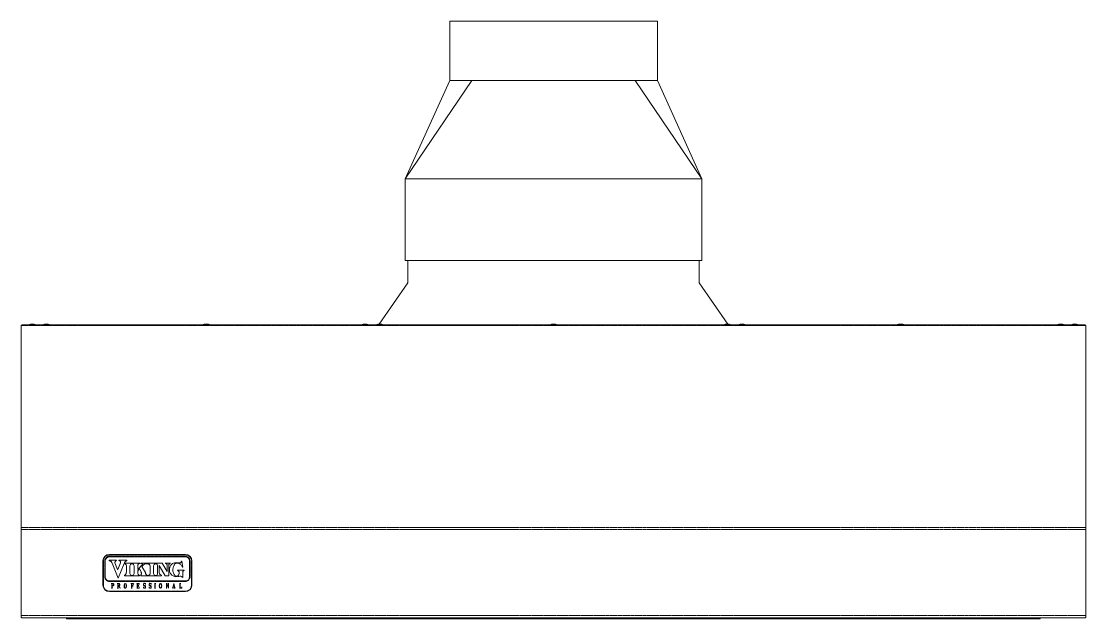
# Model space of a CAD drawing. Header units: millimetres. Extents: x 46989 to 543236, y 252623 to 526638.
# Drawn here: x 421213 to 447823, y 491020 to 505953 of the extents above; entities that cross this region are included whole.
import ezdxf

# ---------------------------------------------------------------- set-up
doc = ezdxf.new("R2010")
doc.units = ezdxf.units.MM
doc.linetypes.add('PHANTOM', pattern=[20, 10, -2, 2, -2, 2, -2])

msp = doc.modelspace()

# ---------------------------------------------------------------- linework, layer by layer
at = {"color": 7, "lineweight": 13, "ltscale": 0.01875}
for p, q in [((432478, 505953), (431922, 505953)), ((437114, 505953), (436558, 505953)), ((430878, 499973), (430878, 499416)), ((438157, 499973), (438157, 499416))]:
    msp.add_line(p, q, dxfattribs=at)
at = {"color": 7, "lineweight": 13, "ltscale": 0.03937}
for p, q in [((431922, 504469), (431922, 505953)), ((436558, 505953), (432478, 505953)), ((437114, 504469), (437114, 505953)), ((430809, 502013), (432478, 504469)), ((431922, 504469), (430809, 502013)), ((436558, 504469), (432480, 504469)), ((438227, 502013), (436558, 504469)), ((437114, 504469), (438227, 502013)), ((430809, 499973), (430809, 502013)), ((430809, 502013), (438227, 502013)), ((438227, 499973), (438227, 502013)), ((430809, 499973), (438227, 499973)), ((430878, 499416), (430161, 498385)), ((438157, 499416), (438874, 498385)), ((421213, 498351), (421213, 493301)), ((447799, 498364), (421236, 498364)), ((447823, 493301), (447823, 498351)), ((447823, 493272), (447823, 498303)), ((421213, 493252), (421213, 491100)), ((447823, 493252), (447823, 491100)), ((447823, 493252), (447823, 491100)), ((425316, 492624), (423414, 492624)), ((423414, 492566), (425316, 492566)), ((423252, 492463), (423252, 491859)), ((425478, 491859), (425478, 492463)), ((425316, 491964), (423414, 491964)), ((423414, 491697), (425316, 491697)), ((447803, 491039), (421233, 491039)), ((446688, 491020), (422347, 491020))]:
    msp.add_line(p, q, dxfattribs=at)
at = {"color": 7, "lineweight": 13, "ltscale": 0.000159496}
msp.add_line((431922, 504469), (431926, 504469), dxfattribs=at)
at = {"color": 7, "lineweight": 13, "ltscale": 0.000485398}
msp.add_line((431926, 504469), (431941, 504469), dxfattribs=at)
at = {"color": 7, "lineweight": 13, "ltscale": 0.00099885}
msp.add_line((431941, 504469), (431971, 504469), dxfattribs=at)
at = {"color": 7, "lineweight": 13, "ltscale": 1.89233e-06}
msp.add_line((431941, 504469), (431941, 504469), dxfattribs=at)
at = {"color": 7, "lineweight": 13, "ltscale": 0.001763}
msp.add_line((431971, 504469), (432023, 504469), dxfattribs=at)
at = {"color": 7, "lineweight": 13, "ltscale": 6.99862e-06}
msp.add_line((431971, 504469), (431971, 504469), dxfattribs=at)
at = {"color": 7, "lineweight": 13, "ltscale": 1.80222e-05}
msp.add_line((432023, 504469), (432024, 504469), dxfattribs=at)
at = {"color": 7, "lineweight": 13, "ltscale": 0.002855}
msp.add_line((432024, 504469), (432108, 504469), dxfattribs=at)
at = {"color": 7, "lineweight": 13, "ltscale": 3.22597e-05}
msp.add_line((432108, 504469), (432109, 504469), dxfattribs=at)
at = {"color": 7, "lineweight": 13, "ltscale": 0.004362}
msp.add_line((432109, 504469), (432239, 504469), dxfattribs=at)
at = {"color": 7, "lineweight": 13, "ltscale": 3.69455e-05}
msp.add_line((432239, 504469), (432240, 504469), dxfattribs=at)
at = {"color": 7, "lineweight": 13, "ltscale": 0.005851}
msp.add_line((432240, 504469), (432413, 504469), dxfattribs=at)
at = {"color": 7, "lineweight": 13, "ltscale": 1.42676e-05}
msp.add_line((432413, 504469), (432414, 504469), dxfattribs=at)
at = {"color": 7, "lineweight": 13, "ltscale": 0.001679}
msp.add_line((432414, 504469), (432464, 504469), dxfattribs=at)
at = {"color": 7, "lineweight": 13, "ltscale": 0.000344314}
msp.add_line((432464, 504469), (432474, 504469), dxfattribs=at)
at = {"color": 7, "lineweight": 13, "ltscale": 0.000137629}
msp.add_line((432474, 504469), (432478, 504469), dxfattribs=at)
at = {"color": 7, "lineweight": 13, "ltscale": 5.65296e-05}
msp.add_line((432480, 504469), (432478, 504469), dxfattribs=at)
at = {"color": 7, "lineweight": 13, "ltscale": 0.006165}
msp.add_line((436558, 504469), (436741, 504469), dxfattribs=at)
at = {"color": 7, "lineweight": 13, "ltscale": 3.34312e-05}
msp.add_line((436741, 504469), (436742, 504469), dxfattribs=at)
at = {"color": 7, "lineweight": 13, "ltscale": 0.005163}
msp.add_line((436742, 504469), (436895, 504469), dxfattribs=at)
at = {"color": 7, "lineweight": 13, "ltscale": 3.59843e-05}
msp.add_line((436895, 504469), (436896, 504469), dxfattribs=at)
at = {"color": 7, "lineweight": 13, "ltscale": 0.003955}
msp.add_line((436896, 504469), (437013, 504469), dxfattribs=at)
at = {"color": 7, "lineweight": 13, "ltscale": 1.77819e-05}
msp.add_line((437013, 504469), (437014, 504469), dxfattribs=at)
at = {"color": 7, "lineweight": 13, "ltscale": 0.002512}
msp.add_line((437014, 504469), (437088, 504469), dxfattribs=at)
at = {"color": 7, "lineweight": 13, "ltscale": 0.000657089}
msp.add_line((437088, 504469), (437108, 504469), dxfattribs=at)
at = {"color": 7, "lineweight": 13, "ltscale": 2.82348e-06}
msp.add_line((437088, 504469), (437088, 504469), dxfattribs=at)
at = {"color": 7, "lineweight": 13, "ltscale": 0.000158475}
msp.add_line((437108, 504469), (437113, 504469), dxfattribs=at)
at = {"color": 7, "lineweight": 13, "ltscale": 4.87801e-05}
msp.add_line((437113, 504469), (437114, 504469), dxfattribs=at)
at = {"color": 7, "linetype": 'PHANTOM', "lineweight": 13, "ltscale": 0.03937}
for p, q in [((447823, 498351), (421213, 498351)), ((447823, 493301), (421213, 493301)), ((447823, 493252), (421213, 493252)), ((425316, 492612), (423414, 492612)), ((423414, 492578), (425316, 492578)), ((423264, 492463), (423264, 491859)), ((425466, 491859), (425466, 492463)), ((425316, 491952), (423414, 491952)), ((423414, 491709), (425316, 491709)), ((447823, 491100), (421213, 491100)), ((446688, 491020), (422347, 491020))]:
    msp.add_line(p, q, dxfattribs=at)
at = {"color": 7, "lineweight": 13, "ltscale": 0.012685}
for p, q in [((421273, 498364), (421650, 498364)), ((447762, 498364), (447386, 498364))]:
    msp.add_line(p, q, dxfattribs=at)
at = {"color": 7, "lineweight": 13, "ltscale": 0.000915287}
for p, q in [((421677, 498364), (421650, 498364)), ((447386, 498364), (447358, 498364))]:
    msp.add_line(p, q, dxfattribs=at)
at = {"color": 7, "lineweight": 13, "ltscale": 0.003125}
for p, q in [((421746, 498364), (421838, 498364)), ((425739, 498364), (425832, 498364)), ((430082, 498364), (430175, 498364)), ((434425, 498364), (434518, 498364)), ((438768, 498364), (438861, 498364)), ((443111, 498364), (443203, 498364)), ((447104, 498364), (447197, 498364))]:
    msp.add_line(p, q, dxfattribs=at)
at = {"color": 7, "lineweight": 13, "ltscale": 0.002742}
for p, q in [((421838, 498364), (421920, 498364)), ((425832, 498364), (425913, 498364)), ((430175, 498364), (430256, 498364)), ((434518, 498364), (434599, 498364)), ((438861, 498364), (438942, 498364)), ((443203, 498364), (443285, 498364)), ((447197, 498364), (447278, 498364))]:
    msp.add_line(p, q, dxfattribs=at)
at = {"color": 7, "lineweight": 13, "ltscale": 0.000382551}
for p, q in [((421920, 498364), (421931, 498364)), ((425913, 498364), (425925, 498364)), ((430256, 498364), (430267, 498364)), ((434599, 498364), (434610, 498364)), ((438942, 498364), (438953, 498364)), ((443285, 498364), (443296, 498364)), ((447278, 498364), (447290, 498364))]:
    msp.add_line(p, q, dxfattribs=at)
at = {"color": 7, "lineweight": 13, "ltscale": 0.000203583}
msp.add_line((425844, 498386), (425838, 498386), dxfattribs=at)
at = {"color": 7, "lineweight": 13, "ltscale": 0.000203373}
msp.add_line((443192, 498386), (443198, 498386), dxfattribs=at)
at = {"color": 7, "lineweight": 13, "ltscale": 0.001637}
for p, q in [((421213, 493301), (421213, 493252)), ((447823, 493301), (447823, 493252))]:
    msp.add_line(p, q, dxfattribs=at)
at = {"color": 7, "lineweight": 13, "ltscale": 0.000678851}
msp.add_line((447823, 493252), (447823, 493272), dxfattribs=at)
at = {"color": 7, "linetype": 'PHANTOM', "lineweight": 13, "ltscale": 0.000400003}
for p, q in [((423414, 492624), (423414, 492612)), ((423414, 492566), (423414, 492578)), ((425316, 492624), (425316, 492612)), ((425316, 492566), (425316, 492578)), ((423252, 492463), (423264, 492463)), ((423310, 492463), (423298, 492463)), ((425420, 492463), (425432, 492463)), ((425478, 492463), (425466, 492463)), ((423310, 492068), (423298, 492068)), ((425420, 492068), (425432, 492068)), ((423252, 491859), (423264, 491859)), ((423414, 491964), (423414, 491952)), ((425316, 491964), (425316, 491952)), ((425478, 491859), (425466, 491859))]:
    msp.add_line(p, q, dxfattribs=at)
at = {"color": 7, "linetype": 'PHANTOM', "lineweight": 13, "ltscale": 0.0133}
for p, q in [((423298, 492068), (423298, 492463)), ((425432, 492463), (425432, 492068))]:
    msp.add_line(p, q, dxfattribs=at)
at = {"color": 7, "lineweight": 13, "ltscale": 0.0133}
for p, q in [((423310, 492068), (423310, 492463)), ((425420, 492463), (425420, 492068))]:
    msp.add_line(p, q, dxfattribs=at)
at = {"color": 7, "lineweight": 13, "ltscale": 0.005825}
msp.add_line((423589, 492481), (423416, 492481), dxfattribs=at)
at = {"color": 7, "lineweight": 13, "ltscale": 0.013706}
msp.add_line((423484, 492412), (423633, 492034), dxfattribs=at)
at = {"color": 7, "lineweight": 13, "ltscale": 0.006163}
msp.add_line((423619, 492248), (423552, 492418), dxfattribs=at)
at = {"color": 7, "lineweight": 13, "ltscale": 0.006083}
msp.add_line((423695, 492415), (423626, 492249), dxfattribs=at)
at = {"color": 7, "lineweight": 13, "ltscale": 0.013346}
msp.add_line((423633, 492034), (423785, 492400), dxfattribs=at)
at = {"color": 7, "lineweight": 13, "ltscale": 0.006375}
for p, q in [((423846, 492481), (423657, 492481)), ((423927, 492152), (423927, 492341)), ((424031, 492341), (424031, 492152)), ((424431, 492341), (424431, 492152)), ((424518, 492152), (424518, 492341)), ((424622, 492341), (424622, 492152)), ((424663, 492159), (424663, 492348))]:
    msp.add_line(p, q, dxfattribs=at)
at = {"color": 7, "lineweight": 13, "ltscale": 0.000676458}
msp.add_line((423789, 492409), (423796, 492428), dxfattribs=at)
at = {"color": 7, "lineweight": 13, "ltscale": 0.01295}
msp.add_line((424173, 492409), (423789, 492409), dxfattribs=at)
at = {"color": 7, "lineweight": 13, "ltscale": 0.005425}
for p, q in [((423839, 492349), (423839, 492188)), ((424858, 492358), (424858, 492197)), ((425283, 492235), (425122, 492235))]:
    msp.add_line(p, q, dxfattribs=at)
at = {"color": 7, "lineweight": 13, "ltscale": 0.005764}
msp.add_line((424243, 492373), (424123, 492251), dxfattribs=at)
at = {"color": 7, "lineweight": 13, "ltscale": 0.003575}
msp.add_line((424123, 492251), (424123, 492357), dxfattribs=at)
at = {"color": 7, "lineweight": 13, "ltscale": 0.01795}
msp.add_line((424737, 492409), (424204, 492409), dxfattribs=at)
at = {"color": 7, "lineweight": 13, "ltscale": 0.002144}
for p, q in [((424227, 492325), (424272, 492370)), ((424123, 492218), (424167, 492264))]:
    msp.add_line(p, q, dxfattribs=at)
at = {"color": 7, "lineweight": 13, "ltscale": 0.005955}
msp.add_line((424315, 492171), (424227, 492325), dxfattribs=at)
at = {"color": 7, "lineweight": 13, "ltscale": 0.009824}
msp.add_line((424663, 492348), (424808, 492095), dxfattribs=at)
at = {"color": 7, "lineweight": 13, "ltscale": 0.008265}
msp.add_line((424858, 492197), (424737, 492409), dxfattribs=at)
at = {"color": 7, "lineweight": 13, "ltscale": 0.00385}
for p, q in [((424934, 492409), (424820, 492409)), ((424889, 491782), (424889, 491897))]:
    msp.add_line(p, q, dxfattribs=at)
at = {"color": 7, "lineweight": 13, "ltscale": 0.00875}
msp.add_line((424898, 492095), (424898, 492355), dxfattribs=at)
at = {"color": 7, "lineweight": 13, "ltscale": 0.004913}
msp.add_line((425251, 492310), (425229, 492454), dxfattribs=at)
at = {"color": 7, "lineweight": 13, "ltscale": 0.0124}
msp.add_line((423796, 492095), (424164, 492095), dxfattribs=at)
at = {"color": 7, "lineweight": 13, "ltscale": 0.002425}
msp.add_line((424123, 492147), (424123, 492218), dxfattribs=at)
at = {"color": 7, "lineweight": 13, "ltscale": 0.002833}
msp.add_line((424167, 492264), (424209, 492191), dxfattribs=at)
at = {"color": 7, "lineweight": 13, "ltscale": 0.0172}
msp.add_line((424200, 492095), (424710, 492095), dxfattribs=at)
at = {"color": 7, "lineweight": 13, "ltscale": 0.003025}
msp.add_line((424808, 492095), (424898, 492095), dxfattribs=at)
at = {"color": 7, "lineweight": 13, "ltscale": 0.004225}
msp.add_line((425251, 492067), (425251, 492192), dxfattribs=at)
at = {"color": 7, "lineweight": 13, "ltscale": 0.001575}
for p, q in [((423508, 491901), (423462, 491901)), ((423482, 491799), (423482, 491845)), ((423658, 491903), (423611, 491903)), ((423631, 491800), (423631, 491846))]:
    msp.add_line(p, q, dxfattribs=at)
at = {"color": 7, "lineweight": 13, "ltscale": 0.000373687}
for p, q in [((423462, 491901), (423471, 491896)), ((423496, 491782), (423486, 491788))]:
    msp.add_line(p, q, dxfattribs=at)
at = {"color": 7, "lineweight": 13, "ltscale": 0.000239805}
msp.add_line((423471, 491786), (423465, 491782), dxfattribs=at)
at = {"color": 7, "lineweight": 13, "ltscale": 0.001025}
for p, q in [((423465, 491782), (423496, 491782)), ((423956, 491782), (423987, 491782)), ((424573, 491902), (424542, 491902)), ((424542, 491782), (424572, 491782)), ((425199, 491902), (425168, 491902))]:
    msp.add_line(p, q, dxfattribs=at)
at = {"color": 7, "lineweight": 13, "ltscale": 0.000394405}
msp.add_line((423471, 491896), (423475, 491885), dxfattribs=at)
at = {"color": 7, "lineweight": 13, "ltscale": 0.000439766}
msp.add_line((423475, 491799), (423471, 491786), dxfattribs=at)
at = {"color": 7, "lineweight": 13, "ltscale": 0.0029}
msp.add_line((423475, 491885), (423475, 491799), dxfattribs=at)
at = {"color": 7, "lineweight": 13, "ltscale": 0.00043975}
msp.add_line((423482, 491886), (423486, 491898), dxfattribs=at)
at = {"color": 7, "lineweight": 13, "ltscale": 0.001325}
msp.add_line((423482, 491846), (423482, 491886), dxfattribs=at)
at = {"color": 7, "lineweight": 13, "ltscale": 0.000899998}
msp.add_line((423509, 491846), (423482, 491846), dxfattribs=at)
at = {"color": 7, "lineweight": 13, "ltscale": 0.000975001}
for p, q in [((423482, 491845), (423511, 491845)), ((424016, 491872), (424016, 491901)), ((424160, 491871), (424160, 491900))]:
    msp.add_line(p, q, dxfattribs=at)
at = {"color": 7, "lineweight": 13, "ltscale": 0.000394389}
msp.add_line((423486, 491788), (423482, 491799), dxfattribs=at)
at = {"color": 7, "lineweight": 13, "ltscale": 0.000258735}
msp.add_line((423486, 491898), (423493, 491900), dxfattribs=at)
at = {"color": 7, "lineweight": 13, "ltscale": 0.000499996}
for p, q in [((423493, 491900), (423508, 491900)), ((423643, 491901), (423658, 491901))]:
    msp.add_line(p, q, dxfattribs=at)
at = {"color": 7, "lineweight": 13, "ltscale": 0.000538667}
msp.add_line((423522, 491894), (423508, 491901), dxfattribs=at)
at = {"color": 7, "lineweight": 13, "ltscale": 0.000427568}
msp.add_line((423508, 491900), (423519, 491893), dxfattribs=at)
at = {"color": 7, "lineweight": 13, "ltscale": 0.000328716}
msp.add_line((423517, 491851), (423509, 491846), dxfattribs=at)
at = {"color": 7, "lineweight": 13, "ltscale": 0.000454488}
msp.add_line((423511, 491845), (423523, 491853), dxfattribs=at)
at = {"color": 7, "lineweight": 13, "ltscale": 0.000436215}
for p, q in [((423521, 491864), (423517, 491851)), ((423525, 491856), (423528, 491868))]:
    msp.add_line(p, q, dxfattribs=at)
at = {"color": 7, "lineweight": 13, "ltscale": 0.000271451}
msp.add_line((423519, 491893), (423521, 491885), dxfattribs=at)
at = {"color": 7, "lineweight": 13, "ltscale": 0.000724995}
msp.add_line((423521, 491885), (423521, 491864), dxfattribs=at)
at = {"color": 7, "lineweight": 13, "ltscale": 0.00015997}
msp.add_line((423525, 491890), (423522, 491894), dxfattribs=at)
at = {"color": 7, "lineweight": 13, "ltscale": 0.000118606}
msp.add_line((423523, 491853), (423525, 491856), dxfattribs=at)
at = {"color": 7, "lineweight": 13, "ltscale": 0.000373567}
msp.add_line((423528, 491879), (423525, 491890), dxfattribs=at)
at = {"color": 7, "lineweight": 13, "ltscale": 0.000374997}
msp.add_line((423528, 491868), (423528, 491879), dxfattribs=at)
at = {"color": 7, "lineweight": 13, "ltscale": 0.00035758}
for p, q in [((423611, 491903), (423620, 491898)), ((423645, 491782), (423636, 491787))]:
    msp.add_line(p, q, dxfattribs=at)
at = {"color": 7, "lineweight": 13, "ltscale": 0.000280417}
msp.add_line((423621, 491785), (423613, 491782), dxfattribs=at)
at = {"color": 7, "lineweight": 13, "ltscale": 0.001075}
msp.add_line((423613, 491782), (423645, 491782), dxfattribs=at)
at = {"color": 7, "lineweight": 13, "ltscale": 0.00044081}
for p, q in [((423620, 491898), (423625, 491886)), ((423636, 491787), (423631, 491800))]:
    msp.add_line(p, q, dxfattribs=at)
at = {"color": 7, "lineweight": 13, "ltscale": 0.000448277}
msp.add_line((423625, 491798), (423621, 491785), dxfattribs=at)
at = {"color": 7, "lineweight": 13, "ltscale": 0.00295}
msp.add_line((423625, 491886), (423625, 491798), dxfattribs=at)
at = {"color": 7, "lineweight": 13, "ltscale": 0.000474212}
msp.add_line((423631, 491885), (423635, 491898), dxfattribs=at)
at = {"color": 7, "lineweight": 13, "ltscale": 0.001275}
msp.add_line((423631, 491847), (423631, 491885), dxfattribs=at)
at = {"color": 7, "lineweight": 13, "ltscale": 0.000850017}
msp.add_line((423657, 491847), (423631, 491847), dxfattribs=at)
at = {"color": 7, "lineweight": 13, "ltscale": 0.000500026}
msp.add_line((423631, 491846), (423646, 491846), dxfattribs=at)
at = {"color": 7, "lineweight": 13, "ltscale": 0.00028042}
msp.add_line((423635, 491898), (423643, 491901), dxfattribs=at)
at = {"color": 7, "lineweight": 13, "ltscale": 0.000335257}
msp.add_line((423646, 491846), (423654, 491840), dxfattribs=at)
at = {"color": 7, "lineweight": 13, "ltscale": 0.000349991}
msp.add_line((423649, 491846), (423659, 491846), dxfattribs=at)
at = {"color": 7, "lineweight": 13, "ltscale": 0.000268838}
msp.add_line((423656, 491843), (423649, 491846), dxfattribs=at)
at = {"color": 7, "lineweight": 13, "ltscale": 0.002066}
msp.add_line((423675, 491782), (423654, 491840), dxfattribs=at)
at = {"color": 7, "lineweight": 13, "ltscale": 0.001754}
msp.add_line((423656, 491843), (423673, 491794), dxfattribs=at)
at = {"color": 7, "lineweight": 13, "ltscale": 0.000374357}
msp.add_line((423667, 491851), (423657, 491847), dxfattribs=at)
at = {"color": 7, "lineweight": 13, "ltscale": 0.000481872}
msp.add_line((423670, 491896), (423658, 491903), dxfattribs=at)
at = {"color": 7, "lineweight": 13, "ltscale": 0.000335286}
msp.add_line((423658, 491901), (423666, 491895), dxfattribs=at)
at = {"color": 7, "lineweight": 13, "ltscale": 0.000423922}
msp.add_line((423659, 491846), (423671, 491850), dxfattribs=at)
at = {"color": 7, "lineweight": 13, "ltscale": 0.000423908}
msp.add_line((423666, 491895), (423670, 491883), dxfattribs=at)
at = {"color": 7, "lineweight": 13, "ltscale": 0.000363928}
msp.add_line((423670, 491861), (423667, 491851), dxfattribs=at)
at = {"color": 7, "lineweight": 13, "ltscale": 0.000708588}
msp.add_line((423670, 491896), (423677, 491876), dxfattribs=at)
at = {"color": 7, "lineweight": 13, "ltscale": 0.000750001}
msp.add_line((423670, 491883), (423670, 491861), dxfattribs=at)
at = {"color": 7, "lineweight": 13, "ltscale": 0.000188033}
for p, q in [((423671, 491850), (423675, 491855)), ((423682, 491798), (423679, 491794))]:
    msp.add_line(p, q, dxfattribs=at)
at = {"color": 7, "lineweight": 13, "ltscale": 0.000174995}
msp.add_line((423679, 491794), (423673, 491794), dxfattribs=at)
at = {"color": 7, "lineweight": 13, "ltscale": 0.000363921}
for p, q in [((423675, 491855), (423677, 491865)), ((423679, 491782), (423682, 491793))]:
    msp.add_line(p, q, dxfattribs=at)
at = {"color": 7, "lineweight": 13, "ltscale": 0.000150005}
msp.add_line((423675, 491782), (423679, 491782), dxfattribs=at)
at = {"color": 7, "lineweight": 13, "ltscale": 0.000375004}
for p, q in [((423677, 491865), (423677, 491876)), ((424269, 491878), (424269, 491889)), ((424411, 491878), (424411, 491889))]:
    msp.add_line(p, q, dxfattribs=at)
at = {"color": 7, "lineweight": 13, "ltscale": 0.000175003}
for p, q in [((423682, 491793), (423682, 491798)), ((425047, 491794), (425047, 491788))]:
    msp.add_line(p, q, dxfattribs=at)
at = {"color": 7, "lineweight": 13, "ltscale": 0.000700578}
for p, q in [((423784, 491869), (423781, 491848)), ((423835, 491827), (423831, 491807)), ((423839, 491813), (423843, 491833)), ((424665, 491869), (424662, 491848)), ((424670, 491855), (424674, 491875)), ((424716, 491827), (424712, 491807)), ((424720, 491813), (424724, 491834))]:
    msp.add_line(p, q, dxfattribs=at)
at = {"color": 7, "lineweight": 13, "ltscale": 0.000625002}
msp.add_line((423781, 491848), (423781, 491830), dxfattribs=at)
at = {"color": 7, "lineweight": 13, "ltscale": 0.000610274}
msp.add_line((423781, 491830), (423783, 491812), dxfattribs=at)
at = {"color": 7, "lineweight": 13, "ltscale": 0.000467961}
for p, q in [((423783, 491812), (423788, 491799)), ((423840, 491870), (423835, 491883)), ((424665, 491812), (424670, 491799)), ((424721, 491870), (424716, 491883))]:
    msp.add_line(p, q, dxfattribs=at)
at = {"color": 7, "lineweight": 13, "ltscale": 0.000512089}
for p, q in [((423790, 491883), (423784, 491869)), ((423813, 491783), (423799, 491789)), ((423811, 491898), (423825, 491893)), ((423833, 491799), (423839, 491813)), ((424671, 491883), (424665, 491869)), ((424715, 491799), (424720, 491813))]:
    msp.add_line(p, q, dxfattribs=at)
at = {"color": 7, "lineweight": 13, "ltscale": 0.000354091}
for p, q in [((423788, 491799), (423794, 491790)), ((424670, 491799), (424675, 491790))]:
    msp.add_line(p, q, dxfattribs=at)
at = {"color": 7, "lineweight": 13, "ltscale": 0.000700573}
msp.add_line((423789, 491854), (423792, 491875), dxfattribs=at)
at = {"color": 7, "lineweight": 13, "ltscale": 0.000875}
for p, q in [((423789, 491828), (423789, 491854)), ((423835, 491853), (423835, 491827)), ((424670, 491829), (424670, 491855)), ((424716, 491853), (424716, 491827))]:
    msp.add_line(p, q, dxfattribs=at)
at = {"color": 7, "lineweight": 13, "ltscale": 0.000807013}
msp.add_line((423792, 491805), (423789, 491828), dxfattribs=at)
at = {"color": 7, "lineweight": 13, "ltscale": 0.000452109}
for p, q in [((423797, 491894), (423790, 491883)), ((423826, 491788), (423833, 491799)), ((424679, 491894), (424671, 491883)), ((424707, 491788), (424715, 491799))]:
    msp.add_line(p, q, dxfattribs=at)
at = {"color": 7, "lineweight": 13, "ltscale": 0.000701287}
msp.add_line((423792, 491875), (423800, 491894), dxfattribs=at)
at = {"color": 7, "lineweight": 13, "ltscale": 0.000573176}
for p, q in [((423799, 491789), (423792, 491805)), ((423825, 491893), (423831, 491877))]:
    msp.add_line(p, q, dxfattribs=at)
at = {"color": 7, "lineweight": 13, "ltscale": 0.000672608}
for p, q in [((423794, 491790), (423813, 491782)), ((424675, 491790), (424694, 491783))]:
    msp.add_line(p, q, dxfattribs=at)
at = {"color": 7, "lineweight": 13, "ltscale": 0.000484149}
for p, q in [((423811, 491899), (423797, 491894)), ((423813, 491782), (423826, 491788)), ((424692, 491899), (424679, 491894)), ((424694, 491783), (424707, 491788))]:
    msp.add_line(p, q, dxfattribs=at)
at = {"color": 7, "lineweight": 13, "ltscale": 0.000379573}
for p, q in [((423800, 491894), (423811, 491898)), ((423823, 491787), (423813, 491783)), ((424681, 491894), (424692, 491899)), ((424704, 491788), (424694, 491784))]:
    msp.add_line(p, q, dxfattribs=at)
at = {"color": 7, "lineweight": 13, "ltscale": 0.000672611}
for p, q in [((423829, 491892), (423811, 491899)), ((424710, 491892), (424692, 491899))]:
    msp.add_line(p, q, dxfattribs=at)
at = {"color": 7, "lineweight": 13, "ltscale": 0.000701293}
for p, q in [((423831, 491807), (423823, 491787)), ((424674, 491875), (424681, 491894)), ((424712, 491807), (424704, 491788))]:
    msp.add_line(p, q, dxfattribs=at)
at = {"color": 7, "lineweight": 13, "ltscale": 0.000354085}
for p, q in [((423835, 491883), (423829, 491892)), ((424716, 491883), (424710, 491892))]:
    msp.add_line(p, q, dxfattribs=at)
at = {"color": 7, "lineweight": 13, "ltscale": 0.000807011}
msp.add_line((423831, 491877), (423835, 491853), dxfattribs=at)
at = {"color": 7, "lineweight": 13, "ltscale": 0.000610281}
for p, q in [((423843, 491852), (423840, 491870)), ((424662, 491830), (424665, 491812)), ((424724, 491852), (424721, 491870))]:
    msp.add_line(p, q, dxfattribs=at)
at = {"color": 7, "lineweight": 13, "ltscale": 0.000624995}
for p, q in [((423843, 491833), (423843, 491852)), ((424662, 491848), (424662, 491830)), ((424724, 491834), (424724, 491852))]:
    msp.add_line(p, q, dxfattribs=at)
at = {"color": 7, "lineweight": 13, "ltscale": 0.000341955}
msp.add_line((423955, 491901), (423964, 491896), dxfattribs=at)
at = {"color": 7, "lineweight": 13, "ltscale": 0.002075}
for p, q in [((424016, 491901), (423955, 491901)), ((424160, 491900), (424099, 491900)), ((424099, 491782), (424160, 491782))]:
    msp.add_line(p, q, dxfattribs=at)
at = {"color": 7, "lineweight": 13, "ltscale": 0.000275838}
for p, q in [((423964, 491786), (423956, 491782)), ((423978, 491897), (423985, 491900))]:
    msp.add_line(p, q, dxfattribs=at)
at = {"color": 7, "lineweight": 13, "ltscale": 0.000421617}
for p, q in [((423964, 491896), (423967, 491884)), ((423978, 491787), (423975, 491800))]:
    msp.add_line(p, q, dxfattribs=at)
at = {"color": 7, "lineweight": 13, "ltscale": 0.000434749}
msp.add_line((423967, 491799), (423964, 491786), dxfattribs=at)
at = {"color": 7, "lineweight": 13, "ltscale": 0.002875}
for p, q in [((423967, 491884), (423967, 491799)), ((424111, 491884), (424111, 491798)), ((424553, 491885), (424553, 491800)), ((424561, 491799), (424561, 491884)), ((425179, 491886), (425179, 491800)), ((425188, 491799), (425188, 491884))]:
    msp.add_line(p, q, dxfattribs=at)
at = {"color": 7, "lineweight": 13, "ltscale": 0.000408975}
msp.add_line((423975, 491885), (423978, 491897), dxfattribs=at)
at = {"color": 7, "lineweight": 13, "ltscale": 0.00135}
for p, q in [((423975, 491845), (423975, 491885)), ((424119, 491844), (424119, 491884))]:
    msp.add_line(p, q, dxfattribs=at)
at = {"color": 7, "lineweight": 13, "ltscale": 0.000274989}
for p, q in [((423983, 491845), (423975, 491845)), ((423975, 491844), (423983, 491844))]:
    msp.add_line(p, q, dxfattribs=at)
at = {"color": 7, "lineweight": 13, "ltscale": 0.0015}
for p, q in [((423975, 491800), (423975, 491844)), ((423998, 491822), (423998, 491866)), ((424119, 491799), (424119, 491843)), ((424142, 491821), (424142, 491866))]:
    msp.add_line(p, q, dxfattribs=at)
at = {"color": 7, "lineweight": 13, "ltscale": 0.000341951}
msp.add_line((423987, 491782), (423978, 491787), dxfattribs=at)
at = {"color": 7, "lineweight": 13, "ltscale": 0.000413571}
msp.add_line((423994, 491850), (423983, 491845), dxfattribs=at)
at = {"color": 7, "lineweight": 13, "ltscale": 0.000376976}
msp.add_line((423983, 491844), (423993, 491840), dxfattribs=at)
at = {"color": 7, "lineweight": 13, "ltscale": 0.000375012}
for p, q in [((423985, 491900), (423996, 491900)), ((424141, 491783), (424130, 491783)), ((424296, 491904), (424285, 491904)), ((424286, 491902), (424297, 491902)), ((424299, 491785), (424288, 491785)), ((424441, 491785), (424430, 491785)), ((424430, 491782), (424441, 491782))]:
    msp.add_line(p, q, dxfattribs=at)
at = {"color": 7, "lineweight": 13, "ltscale": 0.000627195}
msp.add_line((423993, 491840), (423998, 491822), dxfattribs=at)
at = {"color": 7, "lineweight": 13, "ltscale": 0.000550094}
msp.add_line((423998, 491866), (423994, 491850), dxfattribs=at)
at = {"color": 7, "lineweight": 13, "ltscale": 0.000591964}
msp.add_line((423996, 491900), (424012, 491892), dxfattribs=at)
at = {"color": 7, "lineweight": 13, "ltscale": 0.000683108}
msp.add_line((424012, 491892), (424016, 491872), dxfattribs=at)
at = {"color": 7, "lineweight": 13, "ltscale": 0.000342898}
msp.add_line((424099, 491900), (424108, 491895), dxfattribs=at)
at = {"color": 7, "lineweight": 13, "ltscale": 0.00034836}
msp.add_line((424108, 491787), (424099, 491782), dxfattribs=at)
at = {"color": 7, "lineweight": 13, "ltscale": 0.000408466}
msp.add_line((424108, 491895), (424111, 491884), dxfattribs=at)
at = {"color": 7, "lineweight": 13, "ltscale": 0.000383434}
msp.add_line((424111, 491798), (424108, 491787), dxfattribs=at)
at = {"color": 7, "lineweight": 13, "ltscale": 0.000370117}
msp.add_line((424119, 491884), (424121, 491895), dxfattribs=at)
at = {"color": 7, "lineweight": 13, "ltscale": 0.000249998}
for p, q in [((424126, 491844), (424119, 491844)), ((424119, 491843), (424126, 491843))]:
    msp.add_line(p, q, dxfattribs=at)
at = {"color": 7, "lineweight": 13, "ltscale": 0.000370219}
msp.add_line((424121, 491788), (424119, 491799), dxfattribs=at)
at = {"color": 7, "lineweight": 13, "ltscale": 0.000348387}
msp.add_line((424121, 491895), (424131, 491900), dxfattribs=at)
at = {"color": 7, "lineweight": 13, "ltscale": 0.000342872}
msp.add_line((424130, 491783), (424121, 491788), dxfattribs=at)
at = {"color": 7, "lineweight": 13, "ltscale": 0.000449059}
msp.add_line((424138, 491850), (424126, 491844), dxfattribs=at)
at = {"color": 7, "lineweight": 13, "ltscale": 0.000404017}
msp.add_line((424126, 491843), (424137, 491839), dxfattribs=at)
at = {"color": 7, "lineweight": 13, "ltscale": 0.000374982}
for p, q in [((424131, 491900), (424142, 491900)), ((424288, 491782), (424299, 491782)), ((424438, 491904), (424427, 491904)), ((424427, 491902), (424439, 491902))]:
    msp.add_line(p, q, dxfattribs=at)
at = {"color": 7, "lineweight": 13, "ltscale": 0.000612703}
msp.add_line((424137, 491839), (424142, 491821), dxfattribs=at)
at = {"color": 7, "lineweight": 13, "ltscale": 0.000532676}
msp.add_line((424142, 491866), (424138, 491850), dxfattribs=at)
at = {"color": 7, "lineweight": 13, "ltscale": 0.000602842}
msp.add_line((424157, 491792), (424141, 491783), dxfattribs=at)
at = {"color": 7, "lineweight": 13, "ltscale": 0.000516033}
msp.add_line((424142, 491900), (424155, 491892), dxfattribs=at)
at = {"color": 7, "lineweight": 13, "ltscale": 0.000722073}
msp.add_line((424155, 491892), (424160, 491871), dxfattribs=at)
at = {"color": 7, "lineweight": 13, "ltscale": 0.000844019}
msp.add_line((424160, 491817), (424157, 491792), dxfattribs=at)
at = {"color": 7, "lineweight": 13, "ltscale": 0.00115}
for p, q in [((424160, 491782), (424160, 491817)), ((424266, 491816), (424266, 491781)), ((424319, 491871), (424319, 491905)), ((424407, 491816), (424407, 491781)), ((424461, 491871), (424461, 491905)), ((425225, 491782), (425225, 491817))]:
    msp.add_line(p, q, dxfattribs=at)
at = {"color": 7, "lineweight": 13, "ltscale": 0.000418824}
for p, q in [((424273, 491897), (424266, 491886)), ((424415, 491897), (424407, 491886))]:
    msp.add_line(p, q, dxfattribs=at)
at = {"color": 7, "lineweight": 13, "ltscale": 0.000574998}
for p, q in [((424266, 491886), (424266, 491869)), ((424315, 491817), (424315, 491800)), ((424319, 491805), (424319, 491823)), ((424407, 491886), (424407, 491869)), ((424457, 491817), (424457, 491800)), ((424461, 491805), (424461, 491823))]:
    msp.add_line(p, q, dxfattribs=at)
at = {"color": 7, "lineweight": 13, "ltscale": 0.000360646}
for p, q in [((424266, 491869), (424269, 491859)), ((424319, 491823), (424316, 491833)), ((424407, 491869), (424410, 491859)), ((424454, 491828), (424457, 491817)), ((424461, 491823), (424458, 491833))]:
    msp.add_line(p, q, dxfattribs=at)
at = {"color": 7, "lineweight": 13, "ltscale": 0.000540966}
for p, q in [((424270, 491800), (424266, 491816)), ((424315, 491886), (424319, 491871)), ((424412, 491800), (424407, 491816)), ((424456, 491886), (424461, 491871))]:
    msp.add_line(p, q, dxfattribs=at)
at = {"color": 7, "lineweight": 13, "ltscale": 0.000594714}
for p, q in [((424266, 491781), (424270, 491798)), ((424319, 491905), (424314, 491888))]:
    msp.add_line(p, q, dxfattribs=at)
at = {"color": 7, "lineweight": 13, "ltscale": 0.00015573}
msp.add_line((424269, 491889), (424271, 491893), dxfattribs=at)
at = {"color": 7, "lineweight": 13, "ltscale": 0.000360639}
for p, q in [((424272, 491867), (424269, 491878)), ((424414, 491867), (424411, 491878))]:
    msp.add_line(p, q, dxfattribs=at)
at = {"color": 7, "lineweight": 13, "ltscale": 0.000490025}
for p, q in [((424269, 491859), (424279, 491849)), ((424410, 491859), (424421, 491849))]:
    msp.add_line(p, q, dxfattribs=at)
at = {"color": 7, "lineweight": 13, "ltscale": 0.000398817}
for p, q in [((424276, 491790), (424270, 491800)), ((424418, 491790), (424412, 491800))]:
    msp.add_line(p, q, dxfattribs=at)
at = {"color": 7, "lineweight": 13, "ltscale": 0.000421013}
for p, q in [((424270, 491798), (424277, 491788)), ((424314, 491888), (424308, 491899)), ((424412, 491798), (424418, 491788)), ((424456, 491888), (424450, 491899))]:
    msp.add_line(p, q, dxfattribs=at)
at = {"color": 7, "lineweight": 13, "ltscale": 0.000570073}
for p, q in [((424271, 491893), (424286, 491902)), ((424413, 491893), (424427, 491902))]:
    msp.add_line(p, q, dxfattribs=at)
at = {"color": 7, "lineweight": 13, "ltscale": 0.000971811}
for p, q in [((424296, 491851), (424272, 491867)), ((424289, 491845), (424312, 491828)), ((424431, 491845), (424454, 491828))]:
    msp.add_line(p, q, dxfattribs=at)
at = {"color": 7, "lineweight": 13, "ltscale": 0.000487552}
for p, q in [((424285, 491904), (424273, 491897)), ((424427, 491904), (424415, 491897))]:
    msp.add_line(p, q, dxfattribs=at)
at = {"color": 7, "lineweight": 13, "ltscale": 0.000430035}
for p, q in [((424288, 491785), (424276, 491790)), ((424430, 491785), (424418, 491790))]:
    msp.add_line(p, q, dxfattribs=at)
at = {"color": 7, "lineweight": 13, "ltscale": 0.000430032}
for p, q in [((424277, 491788), (424288, 491782)), ((424308, 491899), (424296, 491904)), ((424297, 491902), (424308, 491897)), ((424418, 491788), (424430, 491782)), ((424450, 491899), (424438, 491904)), ((424439, 491902), (424450, 491897))]:
    msp.add_line(p, q, dxfattribs=at)
at = {"color": 7, "lineweight": 13, "ltscale": 0.000366299}
for p, q in [((424279, 491849), (424289, 491845)), ((424421, 491849), (424431, 491845))]:
    msp.add_line(p, q, dxfattribs=at)
at = {"color": 7, "lineweight": 13, "ltscale": 0.00012829}
msp.add_line((424299, 491849), (424296, 491851), dxfattribs=at)
at = {"color": 7, "lineweight": 13, "ltscale": 0.0007892}
msp.add_line((424316, 491833), (424299, 491849), dxfattribs=at)
at = {"color": 7, "lineweight": 13, "ltscale": 0.000360419}
msp.add_line((424308, 491790), (424299, 491785), dxfattribs=at)
at = {"color": 7, "lineweight": 13, "ltscale": 0.000268781}
msp.add_line((424299, 491782), (424306, 491787), dxfattribs=at)
at = {"color": 7, "lineweight": 13, "ltscale": 0.000381092}
msp.add_line((424306, 491787), (424314, 491795), dxfattribs=at)
at = {"color": 7, "lineweight": 13, "ltscale": 0.000398823}
msp.add_line((424308, 491897), (424315, 491886), dxfattribs=at)
at = {"color": 7, "lineweight": 13, "ltscale": 0.00041883}
for p, q in [((424315, 491800), (424308, 491790)), ((424457, 491800), (424450, 491790))]:
    msp.add_line(p, q, dxfattribs=at)
at = {"color": 7, "lineweight": 13, "ltscale": 0.000360654}
msp.add_line((424312, 491828), (424315, 491817), dxfattribs=at)
at = {"color": 7, "lineweight": 13, "ltscale": 0.000398434}
for p, q in [((424314, 491795), (424319, 491805)), ((424456, 491795), (424461, 491805))]:
    msp.add_line(p, q, dxfattribs=at)
at = {"color": 7, "lineweight": 13, "ltscale": 0.000594706}
msp.add_line((424407, 491781), (424412, 491798), dxfattribs=at)
at = {"color": 7, "lineweight": 13, "ltscale": 0.000155742}
msp.add_line((424411, 491889), (424413, 491893), dxfattribs=at)
at = {"color": 7, "lineweight": 13, "ltscale": 0.000971835}
msp.add_line((424437, 491851), (424414, 491867), dxfattribs=at)
at = {"color": 7, "lineweight": 13, "ltscale": 0.000128263}
msp.add_line((424441, 491849), (424437, 491851), dxfattribs=at)
at = {"color": 7, "lineweight": 13, "ltscale": 0.000789221}
msp.add_line((424458, 491833), (424441, 491849), dxfattribs=at)
at = {"color": 7, "lineweight": 13, "ltscale": 0.000360394}
msp.add_line((424450, 491790), (424441, 491785), dxfattribs=at)
at = {"color": 7, "lineweight": 13, "ltscale": 0.000268755}
msp.add_line((424441, 491782), (424448, 491787), dxfattribs=at)
at = {"color": 7, "lineweight": 13, "ltscale": 0.000381112}
msp.add_line((424448, 491787), (424456, 491795), dxfattribs=at)
at = {"color": 7, "lineweight": 13, "ltscale": 0.000398839}
msp.add_line((424450, 491897), (424456, 491886), dxfattribs=at)
at = {"color": 7, "lineweight": 13, "ltscale": 0.000594721}
msp.add_line((424461, 491905), (424456, 491888), dxfattribs=at)
at = {"color": 7, "lineweight": 13, "ltscale": 0.000314637}
msp.add_line((424542, 491902), (424550, 491897), dxfattribs=at)
at = {"color": 7, "lineweight": 13, "ltscale": 0.000333426}
for p, q in [((424550, 491787), (424542, 491782)), ((424564, 491897), (424573, 491902))]:
    msp.add_line(p, q, dxfattribs=at)
at = {"color": 7, "lineweight": 13, "ltscale": 0.000422168}
msp.add_line((424550, 491897), (424553, 491885), dxfattribs=at)
at = {"color": 7, "lineweight": 13, "ltscale": 0.000443863}
msp.add_line((424553, 491800), (424550, 491787), dxfattribs=at)
at = {"color": 7, "lineweight": 13, "ltscale": 0.000443878}
msp.add_line((424561, 491884), (424564, 491897), dxfattribs=at)
at = {"color": 7, "lineweight": 13, "ltscale": 0.000422175}
msp.add_line((424564, 491787), (424561, 491799), dxfattribs=at)
at = {"color": 7, "lineweight": 13, "ltscale": 0.000314607}
msp.add_line((424572, 491782), (424564, 491787), dxfattribs=at)
at = {"color": 7, "lineweight": 13, "ltscale": 0.000807018}
for p, q in [((424674, 491805), (424670, 491829)), ((424712, 491877), (424716, 491853))]:
    msp.add_line(p, q, dxfattribs=at)
at = {"color": 7, "lineweight": 13, "ltscale": 0.000573169}
for p, q in [((424680, 491789), (424674, 491805)), ((424706, 491893), (424712, 491877))]:
    msp.add_line(p, q, dxfattribs=at)
at = {"color": 7, "lineweight": 13, "ltscale": 0.000512092}
for p, q in [((424694, 491784), (424680, 491789)), ((424692, 491899), (424706, 491893))]:
    msp.add_line(p, q, dxfattribs=at)
at = {"color": 7, "lineweight": 13, "ltscale": 0.00062498}
msp.add_line((424851, 491902), (424832, 491902), dxfattribs=at)
at = {"color": 7, "lineweight": 13, "ltscale": 0.000196857}
for p, q in [((424832, 491902), (424838, 491900)), ((424878, 491902), (424884, 491900))]:
    msp.add_line(p, q, dxfattribs=at)
at = {"color": 7, "lineweight": 13, "ltscale": 0.000303524}
msp.add_line((424840, 491786), (424832, 491783), dxfattribs=at)
at = {"color": 7, "lineweight": 13, "ltscale": 0.000750024}
msp.add_line((424832, 491783), (424854, 491783), dxfattribs=at)
at = {"color": 7, "lineweight": 13, "ltscale": 0.000206673}
for p, q in [((424838, 491900), (424843, 491896)), ((424884, 491900), (424889, 491896))]:
    msp.add_line(p, q, dxfattribs=at)
at = {"color": 7, "lineweight": 13, "ltscale": 0.000116241}
msp.add_line((424843, 491788), (424840, 491786), dxfattribs=at)
at = {"color": 7, "lineweight": 13, "ltscale": 0.00415}
msp.add_line((424843, 491897), (424889, 491782), dxfattribs=at)
at = {"color": 7, "lineweight": 13, "ltscale": 0.00365}
for p, q in [((424843, 491788), (424843, 491897)), ((424843, 491896), (424843, 491788))]:
    msp.add_line(p, q, dxfattribs=at)
at = {"color": 7, "lineweight": 13, "ltscale": 0.000206702}
msp.add_line((424848, 491785), (424843, 491788), dxfattribs=at)
at = {"color": 7, "lineweight": 13, "ltscale": 0.000196854}
msp.add_line((424854, 491783), (424848, 491785), dxfattribs=at)
at = {"color": 7, "lineweight": 13, "ltscale": 0.003414}
msp.add_line((424889, 491808), (424851, 491902), dxfattribs=at)
at = {"color": 7, "lineweight": 13, "ltscale": 0.000749994}
msp.add_line((424901, 491902), (424878, 491902), dxfattribs=at)
at = {"color": 7, "lineweight": 13, "ltscale": 0.000116265}
msp.add_line((424889, 491897), (424892, 491899), dxfattribs=at)
at = {"color": 7, "lineweight": 13, "ltscale": 0.002975}
msp.add_line((424889, 491896), (424889, 491808), dxfattribs=at)
at = {"color": 7, "lineweight": 13, "ltscale": 0.000303499}
msp.add_line((424892, 491899), (424901, 491902), dxfattribs=at)
at = {"color": 7, "lineweight": 13, "ltscale": 5.53614e-05}
msp.add_line((424996, 491783), (424995, 491782), dxfattribs=at)
at = {"color": 7, "lineweight": 13, "ltscale": 0.000775014}
msp.add_line((424995, 491782), (425018, 491782), dxfattribs=at)
at = {"color": 7, "lineweight": 13, "ltscale": 0.000280797}
msp.add_line((425002, 491789), (424996, 491783), dxfattribs=at)
at = {"color": 7, "lineweight": 13, "ltscale": 0.003947}
msp.add_line((425029, 491903), (425002, 491789), dxfattribs=at)
at = {"color": 7, "lineweight": 13, "ltscale": 0.000882783}
msp.add_line((425003, 491790), (425009, 491816), dxfattribs=at)
at = {"color": 7, "lineweight": 13, "ltscale": 0.000305325}
msp.add_line((425010, 491784), (425003, 491790), dxfattribs=at)
at = {"color": 7, "lineweight": 13, "ltscale": 0.002422}
for p, q in [((425009, 491817), (425026, 491887)), ((425026, 491887), (425042, 491817))]:
    msp.add_line(p, q, dxfattribs=at)
at = {"color": 7, "lineweight": 13, "ltscale": 0.0011}
msp.add_line((425042, 491817), (425009, 491817), dxfattribs=at)
at = {"color": 7, "lineweight": 13, "ltscale": 0.001125}
msp.add_line((425009, 491816), (425042, 491816), dxfattribs=at)
at = {"color": 7, "lineweight": 13, "ltscale": 0.000273011}
msp.add_line((425018, 491782), (425010, 491784), dxfattribs=at)
at = {"color": 7, "lineweight": 13, "ltscale": 0.003755}
msp.add_line((425054, 491794), (425029, 491903), dxfattribs=at)
at = {"color": 7, "lineweight": 13, "ltscale": 0.000399937}
msp.add_line((425047, 491788), (425037, 491782), dxfattribs=at)
at = {"color": 7, "lineweight": 13, "ltscale": 0.000875007}
msp.add_line((425037, 491782), (425063, 491782), dxfattribs=at)
at = {"color": 7, "lineweight": 13, "ltscale": 0.000768535}
msp.add_line((425042, 491816), (425047, 491794), dxfattribs=at)
at = {"color": 7, "lineweight": 13, "ltscale": 0.000360369}
msp.add_line((425058, 491785), (425054, 491794), dxfattribs=at)
at = {"color": 7, "lineweight": 13, "ltscale": 0.000179388}
msp.add_line((425063, 491782), (425058, 491785), dxfattribs=at)
at = {"color": 7, "lineweight": 13, "ltscale": 0.000317299}
msp.add_line((425168, 491902), (425177, 491897), dxfattribs=at)
at = {"color": 7, "lineweight": 13, "ltscale": 0.000301444}
msp.add_line((425176, 491787), (425168, 491782), dxfattribs=at)
at = {"color": 7, "lineweight": 13, "ltscale": 0.001925}
msp.add_line((425168, 491782), (425225, 491782), dxfattribs=at)
at = {"color": 7, "lineweight": 13, "ltscale": 0.000470366}
msp.add_line((425179, 491800), (425176, 491787), dxfattribs=at)
at = {"color": 7, "lineweight": 13, "ltscale": 0.000401022}
msp.add_line((425177, 491897), (425179, 491886), dxfattribs=at)
at = {"color": 7, "lineweight": 13, "ltscale": 0.000470359}
msp.add_line((425188, 491884), (425191, 491898), dxfattribs=at)
at = {"color": 7, "lineweight": 13, "ltscale": 0.000375196}
msp.add_line((425190, 491788), (425188, 491799), dxfattribs=at)
at = {"color": 7, "lineweight": 13, "ltscale": 0.000317302}
msp.add_line((425199, 491783), (425190, 491788), dxfattribs=at)
at = {"color": 7, "lineweight": 13, "ltscale": 0.000301421}
msp.add_line((425191, 491898), (425199, 491902), dxfattribs=at)
at = {"color": 7, "lineweight": 13, "ltscale": 0.000275019}
msp.add_line((425207, 491783), (425199, 491783), dxfattribs=at)
at = {"color": 7, "lineweight": 13, "ltscale": 0.000481677}
msp.add_line((425219, 491790), (425207, 491783), dxfattribs=at)
at = {"color": 7, "lineweight": 13, "ltscale": 0.000239566}
msp.add_line((425223, 491796), (425219, 491790), dxfattribs=at)
at = {"color": 7, "lineweight": 13, "ltscale": 0.000689467}
msp.add_line((425225, 491817), (425223, 491796), dxfattribs=at)
at = {"color": 7, "linetype": 'PHANTOM', "lineweight": 13, "ltscale": 0.000399995}
for p, q in [((423414, 491697), (423414, 491709)), ((425316, 491697), (425316, 491709))]:
    msp.add_line(p, q, dxfattribs=at)
at = {"color": 7, "lineweight": 13, "ltscale": 0.001745}
for p, q in [((421213, 491048), (421213, 491100)), ((447823, 491048), (447823, 491100))]:
    msp.add_line(p, q, dxfattribs=at)
at = {"color": 7, "lineweight": 13, "ltscale": 0.000639923}
for p, q in [((422347, 491020), (422347, 491039)), ((446688, 491020), (446688, 491039))]:
    msp.add_line(p, q, dxfattribs=at)
at = {"color": 7, "lineweight": 13, "ltscale": 3.67202e-06}
for p, q in [((422347, 491020), (422347, 491020)), ((446688, 491020), (446688, 491020))]:
    msp.add_line(p, q, dxfattribs=at)
at = {"color": 7, "lineweight": 13, "ltscale": 0.03937}
for points in [[(421213, 498351), (421222, 498359), (421232, 498363), (421236, 498364)], [(447823, 498351), (447813, 498359), (447804, 498363), (447799, 498364)], [(423416, 492481), (423412, 492479), (423410, 492477), (423410, 492473), (423411, 492469), (423415, 492466), (423419, 492466), (423431, 492463), (423444, 492459), (423452, 492456), (423459, 492451), (423466, 492445), (423472, 492436), (423476, 492428), (423484, 492412)], [(423552, 492418), (423554, 492432), (423556, 492439), (423559, 492446), (423564, 492452), (423570, 492458), (423578, 492464), (423590, 492471), (423591, 492472), (423592, 492474), (423593, 492476), (423592, 492478), (423589, 492481)], [(423657, 492481), (423655, 492480), (423654, 492478), (423653, 492477), (423653, 492476), (423653, 492476), (423654, 492475), (423656, 492474), (423662, 492471), (423676, 492464), (423684, 492458), (423691, 492449), (423694, 492442), (423695, 492433), (423695, 492415)], [(423785, 492400), (423798, 492395), (423805, 492392), (423814, 492387), (423821, 492381), (423827, 492374), (423831, 492366), (423839, 492349)], [(423796, 492428), (423802, 492437), (423809, 492446), (423815, 492452), (423824, 492458), (423840, 492465), (423845, 492466), (423851, 492471), (423852, 492472), (423853, 492475), (423852, 492477), (423850, 492479), (423846, 492481)], [(424123, 492357), (424126, 492366), (424131, 492375), (424136, 492383), (424142, 492388), (424149, 492392), (424157, 492396), (424172, 492401), (424176, 492402), (424177, 492403), (424177, 492405), (424177, 492406), (424175, 492407), (424173, 492409), (424173, 492409)], [(424204, 492409), (424202, 492408), (424201, 492407), (424201, 492406), (424201, 492405), (424202, 492404), (424204, 492403), (424207, 492402), (424213, 492401), (424228, 492399), (424235, 492397), (424240, 492395), (424244, 492391), (424246, 492387), (424247, 492383), (424247, 492379), (424243, 492373)], [(424272, 492370), (424290, 492380), (424300, 492384), (424315, 492389), (424324, 492392), (424342, 492394), (424352, 492394), (424365, 492395), (424376, 492393), (424387, 492390), (424397, 492386), (424407, 492382), (424415, 492375), (424421, 492366), (424425, 492358), (424431, 492341)], [(424820, 492409), (424815, 492408), (424813, 492407), (424813, 492407), (424813, 492406), (424813, 492406), (424813, 492405), (424814, 492405), (424815, 492404), (424820, 492402), (424833, 492398), (424841, 492394), (424847, 492389), (424852, 492382), (424855, 492375), (424857, 492369), (424858, 492358)], [(424898, 492355), (424902, 492370), (424905, 492377), (424914, 492388), (424921, 492394), (424931, 492400), (424935, 492402), (424938, 492404), (424939, 492405), (424939, 492405), (424940, 492406), (424939, 492407), (424939, 492408), (424938, 492408), (424936, 492409), (424935, 492409), (424934, 492409)], [(425002, 492260), (425008, 492291), (425017, 492321), (425024, 492340), (425033, 492358), (425040, 492370), (425049, 492383), (425055, 492390), (425062, 492396), (425070, 492402), (425079, 492406), (425088, 492408), (425096, 492409), (425113, 492409), (425131, 492407)], [(425131, 492407), (425144, 492405), (425157, 492401), (425169, 492395), (425180, 492388), (425189, 492381), (425205, 492366), (425216, 492354), (425227, 492339), (425232, 492330)], [(425214, 492455), (425214, 492449), (425213, 492443), (425211, 492435), (425209, 492430), (425206, 492425), (425201, 492422), (425193, 492418), (425183, 492416), (425170, 492415), (425159, 492417), (425150, 492418)], [(425229, 492454), (425225, 492458), (425223, 492459), (425221, 492459), (425220, 492459), (425214, 492455)], [(425232, 492330), (425235, 492321), (425239, 492312), (425241, 492310), (425245, 492308), (425247, 492309), (425251, 492310)], [(423626, 492249), (423624, 492247), (423621, 492247), (423619, 492248)], [(423839, 492188), (423836, 492165), (423834, 492153), (423830, 492143), (423824, 492133), (423813, 492119), (423806, 492110), (423798, 492105), (423792, 492104), (423789, 492103), (423788, 492102), (423788, 492102), (423788, 492100), (423788, 492100), (423789, 492099), (423791, 492098), (423796, 492095)], [(424164, 492095), (424165, 492096), (424168, 492099), (424169, 492099), (424169, 492101), (424169, 492102), (424168, 492103), (424166, 492104), (424156, 492109), (424148, 492112), (424141, 492117), (424136, 492123), (424131, 492131), (424123, 492147)], [(424209, 492191), (424213, 492178), (424216, 492165), (424217, 492154), (424217, 492144), (424213, 492129), (424208, 492118), (424204, 492111), (424201, 492108), (424199, 492105), (424197, 492101), (424199, 492098), (424200, 492095)], [(424352, 492108), (424340, 492117), (424333, 492124), (424327, 492131), (424323, 492140), (424319, 492150), (424317, 492157), (424315, 492171)], [(424710, 492095), (424714, 492096), (424717, 492098), (424718, 492098), (424719, 492099), (424719, 492100), (424719, 492101), (424718, 492103), (424716, 492104), (424703, 492113), (424688, 492121), (424681, 492127), (424676, 492133), (424671, 492141), (424663, 492159)], [(425071, 492086), (425062, 492090), (425055, 492096), (425048, 492103), (425041, 492113), (425031, 492128), (425023, 492144), (425015, 492163), (425009, 492182), (425004, 492207), (425001, 492233), (425002, 492260)], [(425161, 492158), (425156, 492140), (425153, 492132), (425148, 492121), (425141, 492111), (425131, 492100), (425119, 492091), (425105, 492085), (425091, 492083), (425077, 492084), (425071, 492086)], [(425122, 492235), (425117, 492229), (425116, 492228), (425115, 492225), (425115, 492224), (425115, 492224), (425116, 492223), (425117, 492223), (425121, 492221), (425133, 492217), (425144, 492209), (425151, 492203), (425156, 492196), (425159, 492188), (425161, 492180), (425162, 492173), (425161, 492158)], [(425131, 492072), (425152, 492078), (425175, 492081), (425203, 492079), (425216, 492075), (425223, 492072), (425229, 492067), (425235, 492061), (425239, 492055)], [(425239, 492055), (425242, 492054), (425245, 492053), (425249, 492055), (425251, 492060), (425251, 492067)], [(425251, 492192), (425254, 492200), (425258, 492208), (425266, 492218), (425278, 492222), (425282, 492223), (425286, 492226), (425287, 492231), (425286, 492233), (425284, 492235), (425283, 492235)], [(421233, 491039), (421224, 491041), (421215, 491046), (421213, 491048)], [(447803, 491039), (447812, 491041), (447821, 491046), (447823, 491048)]]:
    msp.add_lwpolyline(points, dxfattribs=at)
for centre, radius, start, end in [((421489, 498182), 204, 90, 116.9915), ((421489, 498182), 204, 63.0085, 90), ((421838, 498182), 204, 90, 116.9915), ((421838, 498182), 204, 63.0085, 90), ((425832, 498182), 204, 90, 116.9915), ((425832, 498182), 204, 63.0085, 90), ((425844, 498182), 204, 63.0085, 90), ((429804, 498182), 204, 90, 116.9915), ((429804, 498182), 204, 63.0085, 90), ((430175, 498182), 204, 90, 116.9915), ((430175, 498182), 204, 63.0085, 90), ((434518, 498182), 204, 90, 116.9915), ((434518, 498182), 204, 63.0085, 90), ((438861, 498182), 204, 90, 116.9915), ((438861, 498182), 204, 63.0085, 90), ((439231, 498182), 204, 90, 116.9915), ((439231, 498182), 204, 63.0085, 90), ((443192, 498182), 204, 90, 116.9915), ((443203, 498182), 204, 90, 116.9915), ((443203, 498182), 204, 63.0085, 90), ((447197, 498182), 204, 90, 116.9915), ((447197, 498182), 204, 63.0085, 90), ((447546, 498182), 204, 90, 116.9915), ((447546, 498182), 204, 63.0085, 90), ((423414, 492463), 162, 90, 180), ((423414, 492463), 104, 90, 180), ((425316, 492463), 162, 0, 90), ((425316, 492463), 104, 0, 90), ((423979, 492341), 51.9, 0, 180), ((424570, 492341), 51.9, 0, 180), ((425094, 492248), 180, 71.8811, 281.9239), ((423414, 492068), 104, 180, 270), ((423979, 492152), 51.9, 180, 0), ((424379, 492152), 51.9, 237.9965, 0), ((424570, 492152), 51.9, 180, 0), ((425316, 492068), 104, 270, 0), ((423414, 491859), 162, 180, 270), ((425316, 491859), 162, 270, 0)]:
    msp.add_arc(centre, radius, start, end, dxfattribs=at)
at = {"color": 7, "linetype": 'PHANTOM', "lineweight": 13, "ltscale": 0.03937}
for centre, radius, start, end in [((423414, 492463), 150, 90, 180), ((423414, 492463), 116, 90, 180), ((425316, 492463), 150, 0, 90), ((425316, 492463), 116, 0, 90), ((423414, 492068), 116, 180, 270), ((425316, 492068), 116, 270, 0), ((423414, 491859), 150, 180, 270), ((425316, 491859), 150, 270, 0)]:
    msp.add_arc(centre, radius, start, end, dxfattribs=at)

doc.saveas('drawing.dxf')
